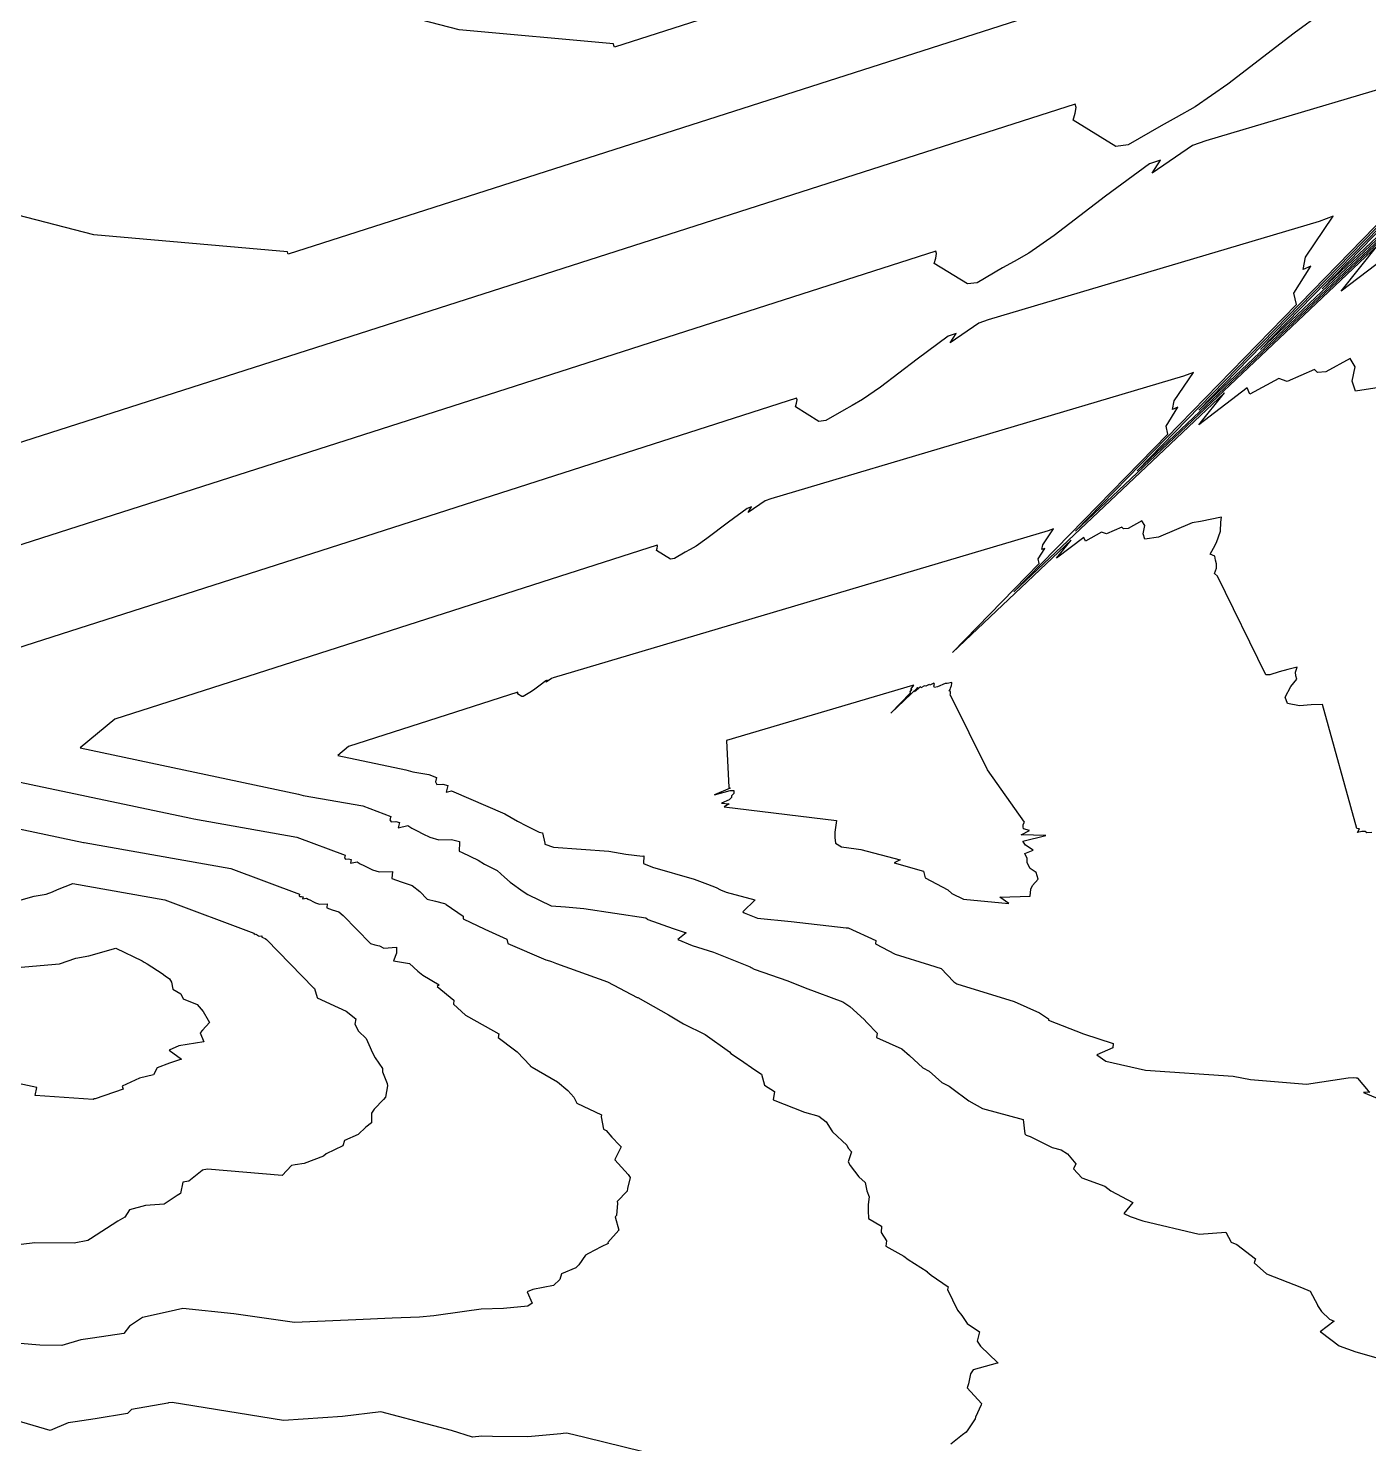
# Model space of a CAD drawing. Header units: metres. Extents: x 706349 to 713144, y 2649082 to 2655455.
# Drawn here: x 712097 to 712357.1, y 2651963 to 2652237.7 of the extents above; entities that cross this region are included whole.
import ezdxf

# ---------------------------------------------------------------- set-up
doc = ezdxf.new("R2010")
doc.units = ezdxf.units.M
doc.layers.add('C-TOPO-MAJR', color=9, linetype='Continuous')
doc.layers.add('C-TOPO-MINR', color=8, linetype='Continuous')

msp = doc.modelspace()

# ---------------------------------------------------------------- linework, layer by layer
at = {"layer": 'C-TOPO-MAJR', "color": 9, "linetype": 'Continuous', "lineweight": -3, "flags": 128}
for points, elevation in [([(712354.14, 2652280.03), (712210.72, 2652234.02), (712210.62, 2652234.36), (712210.53, 2652234.71), (712180.55, 2652237.38), (712180.55, 2652237.38), (711880.58, 2652315.04)], -10), ([(712447.68, 2652281.44), (712348.02, 2652187.14), (712442.91, 2652284.54)], -10), ([(712359.11, 2652167.98), (712354.49, 2652167.28), (712353.84, 2652169.21), (712354.43, 2652172.04), (712353.46, 2652173.66), (712348.72, 2652171.06), (712347.13, 2652170.89), (712346.54, 2652171.51), (712341.21, 2652169.17), (712339.59, 2652169.76), (712334, 2652166.68), (712333.5, 2652167.92), (712324.12, 2652160.79), (712329.07, 2652166.99), (712288.23, 2652128.34), (712318.07, 2652158.97), (712317.74, 2652160.51), (712319.99, 2652164.17), (712318.97, 2652163.72), (712319.31, 2652165.39), (712323.05, 2652170.92), (712321.15, 2652170.2), (712241.04, 2652146.42), (712239.95, 2652146.02), (712236.65, 2652143.76), (712237.33, 2652144.82), (712236.45, 2652144.54), (712232.85, 2652141.9), (712228.65, 2652138.67), (712226.59, 2652137.24), (712225.39, 2652136.54), (712224.43, 2652136.04), (712222.35, 2652134.82), (712221.57, 2652134.72), (712218.86, 2652136.39), (712218.98, 2652136.83), (712219.06, 2652137.2), (712218.98, 2652137.39), (712113.77, 2652103.64), (712107.01, 2652098.05), (712149.38, 2652089.11), (712150.34, 2652088.86), (712161.9, 2652086.82), (712167.3, 2652084.78), (712167.15, 2652084.12), (712167.38, 2652083.74), (712168.27, 2652083.78), (712168.99, 2652083.59), (712168.75, 2652082.58), (712170.62, 2652083), (712171.41, 2652082.49), (712172.43, 2652081.99), (712173.52, 2652081.39), (712174.86, 2652080.75), (712176.64, 2652080.2), (712179.07, 2652080.3), (712180.61, 2652079.9), (712180.65, 2652079.72), (712180.57, 2652078), (712181.13, 2652077.78), (712184.24, 2652076.26), (712185.49, 2652075.51), (712187.93, 2652074.27), (712189.37, 2652072.97), (712190.45, 2652072.03), (712192.98, 2652070.22), (712193.91, 2652069.63), (712198.45, 2652067.41), (712201.19, 2652067.24), (712204.79, 2652066.89), (712216.81, 2652065.11), (712217.11, 2652064.81), (712217.21, 2652064.77), (712222.07, 2652063.05), (712224.62, 2652062.18), (712223.03, 2652060.86), (712225.77, 2652059.71), (712229.92, 2652058.4), (712237.01, 2652055.55), (712237.22, 2652055.45), (712237.82, 2652055.12), (712244.38, 2652052.86), (712247.73, 2652051.48), (712255.03, 2652048.76), (712256.21, 2652048.03), (712256.35, 2652047.86), (712259.18, 2652045.35), (712259.67, 2652044.75), (712261.68, 2652042.71), (712261.54, 2652041.86), (712266.46, 2652039.69), (712267.96, 2652038.38), (712270.55, 2652036), (712271.79, 2652035.32), (712274.22, 2652033.16), (712275.67, 2652032.41), (712276.19, 2652032.04), (712279.5, 2652029.58), (712282.11, 2652028.1), (712290.03, 2652025.94), (712290.35, 2652023.2), (712290.59, 2652022.92), (712291.4, 2652022.64), (712295.61, 2652020.55), (712297.38, 2652020.08), (712298.64, 2652019.26), (712300.23, 2652017.34), (712299.78, 2652016.37), (712301.42, 2652014.62), (712305.85, 2652013.03), (712307.04, 2652012.09), (712311.29, 2652009.86), (712309.57, 2652007.72), (712310.79, 2652007.15), (712313.23, 2652006.3), (712324.18, 2652003.73), (712329.33, 2652004.09), (712330.4, 2652002.14), (712331.49, 2652001.72), (712335.06, 2651998.92), (712334.82, 2651998.16), (712337.2, 2651996.01), (712344.02, 2651993.37), (712345.68, 2651992.62), (712347.13, 2651990.02), (712347.11, 2651989.89), (712347.9, 2651988.68), (712349.48, 2651987.21), (712350.38, 2651986.83), (712347.62, 2651984.74), (712347.81, 2651984.67), (712351.32, 2651982.02), (712354.57, 2651980.87), (712361.63, 2651978.86)], -20)]:
    msp.add_lwpolyline(points, dxfattribs=dict(at, elevation=elevation))
at = {"layer": 'C-TOPO-MINR', "color": 8, "linetype": 'Continuous', "lineweight": -3, "flags": 128}
for points, elevation in [([(712447.58, 2652280.91), (712336.06, 2652175.38), (712417.94, 2652259.42)], -12), ([(712418.37, 2652252.82), (712324.1, 2652163.62), (712392.97, 2652234.31), (712392.2, 2652237.87)], -14), ([(712327.1, 2652251.5), (712147.39, 2652193.85), (712147.33, 2652194.08), (712147.26, 2652194.31), (712109.72, 2652197.65), (712109.72, 2652197.65), (711918.1, 2652247.26)], -12), ([(712353.59, 2652244.88), (712342.57, 2652236.78), (712329.71, 2652226.87), (712323.39, 2652222.5), (712319.71, 2652220.37), (712316.76, 2652218.81), (712310.41, 2652215.1), (712308.01, 2652214.77), (712299.7, 2652219.9), (712300.08, 2652221.24), (712300.31, 2652222.37), (712300.07, 2652222.97), (712084.06, 2652153.68)], -14), ([(712373.76, 2652230.23), (712325.47, 2652215.89), (712322.86, 2652214.95), (712315.02, 2652209.58), (712316.63, 2652212.09), (712314.54, 2652211.43), (712306, 2652205.15), (712296.02, 2652197.47), (712291.12, 2652194.08), (712288.27, 2652192.43), (712285.98, 2652191.22), (712281.06, 2652188.34), (712279.2, 2652188.09), (712272.75, 2652192.06), (712273.05, 2652193.11), (712273.22, 2652193.98), (712273.04, 2652194.45), (712023.08, 2652114.26)], -16), ([(712388.6, 2652224.21), (712312.15, 2652151.86), (712368.01, 2652209.2)], -16), ([(712365.19, 2652196.94), (712351.72, 2652186.7), (712358.84, 2652195.6), (712300.19, 2652140.1), (712343.04, 2652184.08), (712342.56, 2652186.3), (712345.8, 2652191.55), (712344.33, 2652190.91), (712344.81, 2652193.3), (712350.19, 2652201.25), (712347.45, 2652200.22), (712283.25, 2652181.15), (712281.4, 2652180.49), (712275.83, 2652176.67), (712276.98, 2652178.45), (712275.49, 2652177.99), (712269.42, 2652173.53), (712262.34, 2652168.07), (712258.86, 2652165.66), (712256.83, 2652164.49), (712255.2, 2652163.63), (712251.71, 2652161.58), (712250.38, 2652161.4), (712245.81, 2652164.23), (712246.02, 2652164.97), (712246.14, 2652165.59), (712246.01, 2652165.92), (712068.42, 2652108.95)], -18), ([(712357.64, 2652081.67), (712356.68, 2652081.56), (712356.35, 2652081.82), (712355.7, 2652081.82), (712354.89, 2652081.67), (712355.29, 2652082.38), (712354.77, 2652082.4), (712348.09, 2652106.47), (712345.92, 2652106.42), (712343.65, 2652106.25), (712341.32, 2652106.71), (712340.84, 2652107.94), (712340.84, 2652107.94), (712341.92, 2652110), (712343.11, 2652111.42), (712342.91, 2652112.06), (712342.84, 2652112.75), (712343.2, 2652113.73), (712341.38, 2652113.27), (712339.66, 2652112.8), (712337.89, 2652112.23), (712337.12, 2652112.27), (712327.71, 2652131.37), (712327.11, 2652131.93), (712327.51, 2652132.95), (712327.5, 2652133.78), (712327.31, 2652134.51), (712327.2, 2652135.27), (712326.32, 2652135.64), (712326.96, 2652136.81), (712327.51, 2652137.95), (712328.3, 2652140.11), (712328.38, 2652141.88), (712328.51, 2652142.83), (712324.43, 2652141.99), (712322.83, 2652141.77), (712316.25, 2652138.94), (712313.64, 2652138.54), (712313.28, 2652139.63), (712313.61, 2652141.22), (712313.06, 2652142.14), (712310.39, 2652140.67), (712309.49, 2652140.58), (712309.16, 2652140.93), (712306.15, 2652139.61), (712305.24, 2652139.94), (712302.09, 2652138.2), (712301.8, 2652138.91), (712296.51, 2652134.88), (712299.31, 2652138.38), (712276.28, 2652116.58), (712293.1, 2652133.85), (712292.92, 2652134.73), (712294.19, 2652136.79), (712293.61, 2652136.54), (712293.8, 2652137.48), (712295.91, 2652140.6), (712294.84, 2652140.19), (712198.83, 2652111.68), (712198.49, 2652111.56), (712197.46, 2652110.85), (712197.67, 2652111.18), (712197.4, 2652111.1), (712196.28, 2652110.27), (712194.97, 2652109.26), (712194.32, 2652108.82), (712193.95, 2652108.6), (712193.65, 2652108.44), (712193, 2652108.07), (712192.76, 2652108.03), (712191.91, 2652108.55), (712191.95, 2652108.69), (712191.97, 2652108.8), (712191.95, 2652108.87), (712159.12, 2652098.34), (712157.01, 2652096.59), (712170.23, 2652093.8), (712171.59, 2652093.44), (712174.7, 2652092.89), (712176.16, 2652092.34), (712175.96, 2652091.49), (712176.26, 2652090.99), (712177.4, 2652091.05), (712178.35, 2652090.79), (712178.03, 2652089.5), (712179.09, 2652089.74), (712189.41, 2652085.24), (712191.91, 2652083.85), (712193.64, 2652082.96), (712194.67, 2652082.4), (712195.44, 2652082.01), (712196.07, 2652081.73), (712196.74, 2652081.56), (712197.21, 2652079.56), (712197.2, 2652079.4), (712198.85, 2652078.79), (712209.6, 2652078.02), (712212.9, 2652077.45), (712216.12, 2652077.07), (712216.41, 2652077.1), (712216.32, 2652075.61), (712218.09, 2652074.92), (712226.15, 2652072.61), (712228.77, 2652071.65), (712230.43, 2652071), (712231.26, 2652070.5), (712232.41, 2652070.1), (712237.94, 2652068.58), (712238.02, 2652068.55), (712235.65, 2652066.28), (712235.88, 2652066.06), (712238.49, 2652065.01), (712244.99, 2652064.36), (712255.64, 2652063.18), (712256.05, 2652063.12), (712261.41, 2652060.66), (712261.36, 2652060.02), (712265.15, 2652058.07), (712271.85, 2652056), (712274.13, 2652055.28), (712276.49, 2652052.75), (712276.56, 2652052.66), (712277.17, 2652052.27), (712288.24, 2652048.85), (712293.2, 2652046.64), (712294.95, 2652045.5), (712294.94, 2652045.26), (712301.74, 2652042.59), (712307.49, 2652040.69), (712307.39, 2652039.87), (712304.31, 2652038.51), (712306.08, 2652037.28), (712313.74, 2652035.54), (712330.79, 2652034.34), (712334.11, 2652033.74), (712344.96, 2652032.78), (712353.09, 2652034.03), (712354.08, 2652034.08), (712354.62, 2652034.07), (712354.8, 2652034.01), (712354.87, 2652033.98), (712356.97, 2652031.54), (712357.29, 2652031.27), (712356.03, 2652031.2), (712362.24, 2652028.59)], -22), ([(712057.01, 2652099.51), (712128.52, 2652084.42), (712129.09, 2652084.27), (712149.09, 2652080.75), (712158.45, 2652077.22), (712158.34, 2652076.76), (712158.5, 2652076.49), (712159.13, 2652076.52), (712159.64, 2652076.38), (712159.47, 2652075.67), (712160.79, 2652075.97), (712161.35, 2652075.6), (712162.07, 2652075.25), (712162.84, 2652074.83), (712163.79, 2652074.38), (712165.05, 2652073.99), (712167.61, 2652074.09), (712167.54, 2652072.72), (712169.35, 2652072.08), (712171.47, 2652071.34), (712172.92, 2652070.17), (712174.35, 2652068.7), (712175.99, 2652068.31), (712177.75, 2652067.85), (712177.98, 2652067.71), (712178.07, 2652067.67), (712181.34, 2652065.42), (712181.36, 2652064.9), (712185.58, 2652062.87), (712189.83, 2652060.93), (712189.99, 2652060.12), (712197.37, 2652056.92), (712198.12, 2652056.77), (712198.51, 2652056.62), (712199.49, 2652056.21), (712209.36, 2652052.69), (712215.12, 2652049.66), (712215.17, 2652049.62), (712215.22, 2652049.6), (712221.18, 2652046.29), (712224.13, 2652044.55), (712228.33, 2652042.47), (712233, 2652039.1), (712233.28, 2652038.78), (712234.99, 2652037.64), (712238.12, 2652035.48), (712239.23, 2652034.74), (712239.85, 2652032.62), (712241.79, 2652031.37), (712241.51, 2652029.75), (712247.59, 2652027.39), (712250.36, 2652026.61), (712251.76, 2652025.48), (712252.89, 2652023.77), (712253.04, 2652023.58), (712255.77, 2652020.96), (712256.04, 2652020.4), (712256.69, 2652019.68), (712256.03, 2652017.73), (712256.46, 2652017.04), (712258.14, 2652014.84), (712259.34, 2652013.75), (712259.65, 2652012.11), (712260.15, 2652010.95), (712259.92, 2652009.44), (712259.94, 2652008.29), (712260.03, 2652006.76), (712262.5, 2652005.23), (712262.45, 2652004.03), (712263.47, 2652002.44), (712263.39, 2652001.36), (712266.86, 2651999.44), (712267.71, 2651998.81), (712271.37, 2651996.47), (712271.41, 2651996.37), (712272.16, 2651995.72), (712275.43, 2651993.51), (712275.32, 2651992.95), (712277.29, 2651988.98), (712278.14, 2651987.89), (712279.12, 2651986.36), (712281.52, 2651984.74), (712281.07, 2651982.91), (712281.76, 2651981.94), (712285, 2651978.78), (712285.07, 2651978.72), (712285.09, 2651978.7), (712284.98, 2651978.68), (712280.29, 2651977.35), (712279.81, 2651976.62), (712279.38, 2651974.69), (712279.17, 2651973.88), (712281.9, 2651970.84), (712281.84, 2651970.61), (712280.79, 2651968.22), (712280.7, 2651967.89), (712279.28, 2651965.75), (712278.96, 2651965.27), (712278.25, 2651964.74), (712275.99, 2651962.92)], -18), ([(712077.19, 2652086.16), (712107.67, 2652079.73), (712107.84, 2652079.69), (712136.29, 2652074.67), (712149.59, 2652069.66), (712149.53, 2652069.39), (712149.63, 2652069.23), (712149.99, 2652069.25), (712150.29, 2652069.17), (712150.19, 2652068.75), (712150.96, 2652068.93), (712151.29, 2652068.72), (712151.71, 2652068.51), (712152.16, 2652068.26), (712152.71, 2652068), (712153.45, 2652067.77), (712154.95, 2652067.83), (712154.91, 2652067.03), (712155.96, 2652066.66), (712157.2, 2652066.23), (712158.05, 2652065.54), (712163.37, 2652060.08), (712164.19, 2652059.88), (712165.13, 2652059.63), (712165.96, 2652059.19), (712168.43, 2652059.42), (712168.45, 2652058.23), (712167.86, 2652056.75), (712170.96, 2652056.22), (712172.56, 2652054.75), (712173.52, 2652053.95), (712176.67, 2652052.09), (712176.34, 2652051.77), (712179.57, 2652049.14), (712179.47, 2652048.36), (712181.78, 2652046.23), (712185.65, 2652044.06), (712188.28, 2652042.57), (712188.14, 2652041.84), (712191.33, 2652039.49), (712191.85, 2652039.06), (712194.34, 2652036.44), (712194.36, 2652036.39), (712194.76, 2652036.11), (712199.66, 2652033.29), (712201.68, 2652031.61), (712202.82, 2652030.31), (712203.43, 2652029.1), (712208.18, 2652026.89), (712208.16, 2652026.5), (712208.6, 2652024.1), (712209.09, 2652023.83), (712210.19, 2652022.53), (712211.7, 2652020.95), (712212.03, 2652020.66), (712210.83, 2652018.29), (712210.81, 2652018.15), (712213.34, 2652015.29), (712213.73, 2652014.68), (712213.27, 2652012.55), (712213.19, 2652012.03), (712211.24, 2652010.03), (712211.33, 2652009.7), (712211.1, 2652007.3), (712210.87, 2652007.04), (712211.53, 2652004.5), (712209.41, 2652002.07), (712209.46, 2652001.91), (712208.12, 2652001.23), (712205.7, 2651999.95), (712205.12, 2651999.65), (712203.81, 2651997.73), (712203.24, 2651997.17), (712200.45, 2651995.99), (712200.12, 2651994.92), (712198.86, 2651993.73), (712194.88, 2651992.96), (712193.79, 2651992.5), (712194.73, 2651990.34), (712193.87, 2651989.75), (712189.16, 2651989.31), (712184.86, 2651989.13), (712181.62, 2651988.68), (712175.63, 2651987.85), (712172.91, 2651987.58), (712167.57, 2651987.41), (712160.51, 2651987.09), (712148.61, 2651986.57), (712136.88, 2651988.25), (712126.96, 2651989.3), (712124.11, 2651988.61), (712119.13, 2651987.55), (712116.63, 2651985.88), (712115.54, 2651984.43), (712109.4, 2651983.54), (712107.17, 2651983.22), (712103.45, 2651982.12), (712099.19, 2651982.15), (712085.46, 2651983.33)], -16), ([(712095.59, 2652068.6), (712098.12, 2652069.31), (712100.43, 2652069.68), (712101.65, 2652070.16), (712102.64, 2652070.57), (712105.59, 2652071.76), (712123.48, 2652068.6), (712140.74, 2652062.1), (712140.72, 2652062.02), (712140.75, 2652061.98), (712140.85, 2652061.98), (712140.94, 2652061.96), (712140.91, 2652061.84), (712141.14, 2652061.89), (712141.23, 2652061.83), (712141.35, 2652061.77), (712141.48, 2652061.7), (712141.64, 2652061.62), (712141.85, 2652061.56), (712142.29, 2652061.57), (712142.28, 2652061.34), (712142.58, 2652061.23), (712142.94, 2652061.11), (712143.18, 2652060.91), (712152.38, 2652051.46), (712152.39, 2652051.45), (712152.39, 2652051.45), (712152.4, 2652051.45), (712152.41, 2652051.45), (712152.41, 2652051.44), (712152.41, 2652051.43), (712152.43, 2652051.43), (712152.44, 2652051.42), (712152.46, 2652051.41), (712152.48, 2652051.39), (712153, 2652049.62), (712153.03, 2652049.59), (712157.11, 2652047.69), (712158.62, 2652046.97), (712160.52, 2652045.46), (712160.32, 2652044.46), (712161.06, 2652043.07), (712162.54, 2652041.68), (712163.04, 2652040.52), (712163.77, 2652038.87), (712164.29, 2652037.89), (712165.7, 2652035.85), (712165.68, 2652035.21), (712166.63, 2652032.97), (712166.64, 2652032.52), (712166.28, 2652030.32), (712165.89, 2652029.83), (712164.11, 2652027.97), (712163.54, 2652027.17), (712163.55, 2652025.34), (712162.49, 2652024.48), (712160.98, 2652023.07), (712158.34, 2652021.88), (712158.01, 2652020.86), (712154.8, 2652019.3), (712154.23, 2652018.81), (712150.52, 2652017.42), (712148.77, 2652017.18), (712148.05, 2652017), (712146.21, 2652015.1), (712131.73, 2652016.32), (712130.7, 2652016.15), (712130.68, 2652016.04), (712128.14, 2652014.02), (712126.95, 2652013.82), (712126.49, 2652011.61), (712125.88, 2652011.21), (712123.34, 2652009.55), (712119.71, 2652009.24), (712116.64, 2652008.44), (712115.71, 2652007), (712114.32, 2652006.22), (712109.03, 2652002.78), (712108.52, 2652002.48), (712105.88, 2652001.96), (712098.27, 2652002.05), (712093.48, 2652001.45)], -14), ([(712094.82, 2652055.48), (712103.04, 2652056.15), (712106.17, 2652057.24), (712108.74, 2652057.69), (712113.96, 2652059.22), (712119.07, 2652056.73), (712119.45, 2652056.49), (712120.03, 2652056.18), (712122.94, 2652054.27), (712123.51, 2652053.83), (712124.37, 2652053.24), (712124.73, 2652052.58), (712124.99, 2652051.23), (712126.55, 2652050.37), (712127.03, 2652049.39), (712129.76, 2652048.27), (712130.93, 2652046.9), (712131.87, 2652045.26), (712132.15, 2652044.8), (712130.79, 2652043.3), (712130.34, 2652042.78), (712131.05, 2652041.02), (712126.16, 2652040.25), (712124.34, 2652039.41), (712126.68, 2652037.65), (712124.37, 2652036.9), (712122, 2652036), (712121.27, 2652034.61), (712118.57, 2652033.99), (712115.19, 2652032.4), (712115.41, 2652031.84), (712109.95, 2652029.99), (712109.84, 2652029.97), (712109.77, 2652029.95), (712109.53, 2652029.86), (712098.31, 2652030.58), (712098.62, 2652032.17), (712093.23, 2652033.32)], -12), ([(712216.3, 2651961.49), (712204.93, 2651964.24), (712201.49, 2651965.07), (712200.74, 2651965), (712200.29, 2651964.96), (712193.87, 2651964.36), (712187.05, 2651964.42), (712184.97, 2651964.51), (712183.17, 2651964.29), (712179.1, 2651965.58), (712165.36, 2651969.25), (712157.96, 2651968.3), (712146.52, 2651967.53), (712126.92, 2651970.71), (712124.9, 2651971.04), (712124.21, 2651970.95), (712124.04, 2651970.89), (712117.03, 2651969.71), (712116.21, 2651968.88), (712109.93, 2651967.87), (712106.08, 2651967.3), (712104.73, 2651967.06), (712101.24, 2651965.63), (712092.45, 2651968.2)], -18)]:
    msp.add_lwpolyline(points, dxfattribs=dict(at, elevation=elevation))
at = {"layer": 'C-TOPO-MINR', "color": 8, "linetype": 'Continuous', "lineweight": -3, "elevation": -24, "flags": 128}
msp.add_lwpolyline([(712275.99, 2652108.18), (712275.85, 2652108.3), (712275.94, 2652108.53), (712275.94, 2652108.72), (712275.9, 2652108.89), (712275.87, 2652109.06), (712275.67, 2652109.15), (712275.82, 2652109.41), (712275.94, 2652109.67), (712276.12, 2652110.16), (712276.14, 2652110.56), (712276.17, 2652110.78), (712275.25, 2652110.59), (712274.88, 2652110.54), (712273.39, 2652109.89), (712272.8, 2652109.8), (712272.71, 2652110.05), (712272.79, 2652110.41), (712272.67, 2652110.62), (712272.06, 2652110.29), (712271.86, 2652110.27), (712271.78, 2652110.35), (712271.1, 2652110.05), (712270.89, 2652110.12), (712270.18, 2652109.73), (712270.11, 2652109.89), (712268.91, 2652108.97), (712269.55, 2652109.77), (712264.32, 2652104.82), (712268.14, 2652108.74), (712268.1, 2652108.94), (712268.38, 2652109.41), (712268.25, 2652109.35), (712268.3, 2652109.56), (712268.78, 2652110.27), (712268.53, 2652110.18), (712232.47, 2652099.47), (712232.91, 2652090.37), (712233.18, 2652090.28), (712230.14, 2652088.95), (712233.19, 2652089.81), (712233.86, 2652089.77), (712233.88, 2652089.5), (712233.9, 2652089.21), (712233.42, 2652088.77), (712233.45, 2652088.45), (712232.99, 2652088), (712231.51, 2652087.36), (712232.98, 2652087.22), (712231.97, 2652086.66), (712253.81, 2652083.98), (712253.44, 2652081.74), (712253.48, 2652080.69), (712253.6, 2652079.6), (712254.74, 2652078.85), (712257.64, 2652078.45), (712258.54, 2652078.33), (712266.12, 2652076.35), (712265, 2652075.75), (712270.69, 2652074.15), (712270.99, 2652072.85), (712275.39, 2652070.5), (712276.18, 2652069.84), (712278.43, 2652068.72), (712287.22, 2652067.9), (712285.46, 2652069.09), (712291.35, 2652069.28), (712291.51, 2652070.65), (712291.83, 2652071.35), (712292.9, 2652072.58), (712292.55, 2652073.89), (712291.35, 2652074.69), (712290.76, 2652075.76), (712290.76, 2652076.59), (712290.35, 2652077.55), (712291.96, 2652078.23), (712290.49, 2652079.2), (712289.92, 2652079.97), (712294.38, 2652081.04), (712289.63, 2652081.19), (712291.24, 2652082.04), (712290.08, 2652082.33), (712289.99, 2652082.76), (712290.04, 2652083.21), (712290.25, 2652083.66), (712283.08, 2652093.79), (712275.99, 2652108.18)], close=True, dxfattribs=at)

doc.saveas('drawing.dxf')
